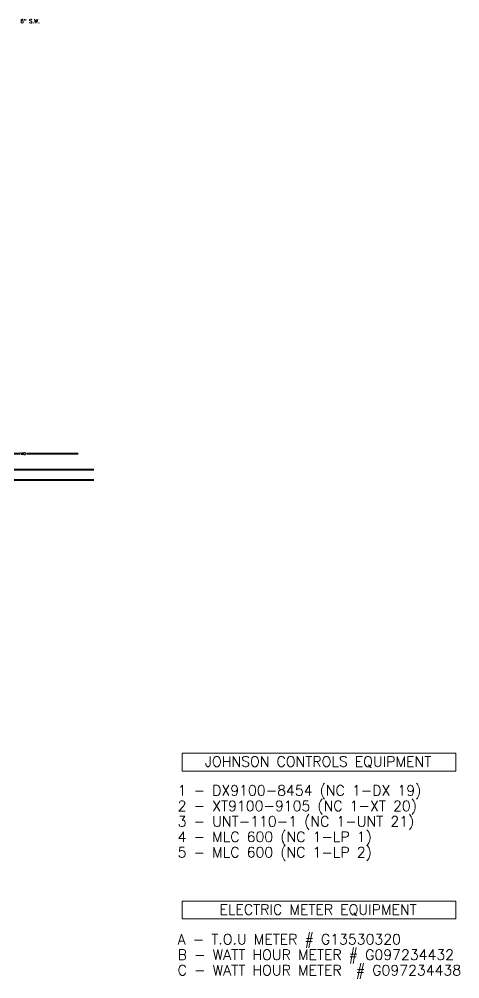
# Model space of a CAD drawing. Header units: inches. Extents: x 1071783 to 1074856, y 1075949 to 1078675.
# Drawn here: x 1073831 to 1074856, y 1076367 to 1078600 of the extents above; entities that cross this region are included whole.
import ezdxf
from ezdxf.enums import TextEntityAlignment as Align

# ---------------------------------------------------------------- set-up
doc = ezdxf.new("R2010")
doc.units = ezdxf.units.IN
doc.header["$MEASUREMENT"] = 0
for name, color, linetype, lineweight in [('M-BMCS', 211, 'CONTINUOUS', 20), ('P-San', 70, 'CONTINUOUS', 40), ('P-San-T', 231, 'CONTINUOUS', 20)]:
    doc.layers.add(name, color=color, linetype=linetype, lineweight=lineweight)
doc.styles.add('BGE', font='simplex.shx')

msp = doc.modelspace()

# ---------------------------------------------------------------- linework, layer by layer
at = {"layer": 'M-BMCS'}
for points in [[(1074209.9, 1076850.3), (1074846.4, 1076850.3), (1074846.4, 1076892.2), (1074209.9, 1076892.2)], [(1074209.9, 1076505.9), (1074846.4, 1076505.9), (1074846.4, 1076547.7), (1074209.9, 1076547.7)]]:
    msp.add_lwpolyline(points, close=True, dxfattribs=at)
at = {"layer": 'P-San'}
for p, q in [((1073833.3, 1077588.9), (1073572.2, 1077588.9)), ((1073967.7, 1077588.9), (1073847.5, 1077588.9)), ((1072993, 1077551.9), (1074004.4, 1077551.9)), ((1072993, 1077527.9), (1074004.4, 1077527.9))]:
    msp.add_line(p, q, dxfattribs=at)

# ---------------------------------------------------------------- texts
at = {"layer": 'M-BMCS', "style": 'BGE'}
for s, p in [('JOHNSON CONTROLS EQUIPMENT', (1074526, 1076871.1)), ('ELECTRIC METER EQUIPMENT', (1074526, 1076526.7))]:
    msp.add_text(s, height=24, dxfattribs=at).set_placement(p, align=Align.MIDDLE)
for s, p in [('1 - DX9100-8454 (NC 1-DX 19)', (1074199.3, 1076793.1)), ('2 - XT9100-9105 (NC 1-XT 20)', (1074199.3, 1076757.1)), ('3 - UNT-110-1 (NC 1-UNT 21)', (1074199.3, 1076721.1)), ('4 - MLC 600 (NC 1-LP 1)', (1074199.3, 1076685.1)), ('5 - MLC 600 (NC 1-LP 2)', (1074199.3, 1076649.1)), ('A - T.O.U METER # G13530320', (1074199.3, 1076446.6)), ('B - WATT HOUR METER # G097234432', (1074199.3, 1076410.6)), ('C - WATT HOUR METER  # G097234438', (1074199.3, 1076374.6))]:
    msp.add_text(s, height=24, dxfattribs=at).set_placement(p)
at = {"layer": 'P-San-T', "style": 'BGE'}
for s, height, p in [('6" S.W.', 9, (1073856, 1078595.8)), ('WO', 6, (1073840.1, 1077588.9))]:
    msp.add_text(s, height=height, dxfattribs=at).set_placement(p, align=Align.MIDDLE)

doc.saveas('drawing.dxf')
